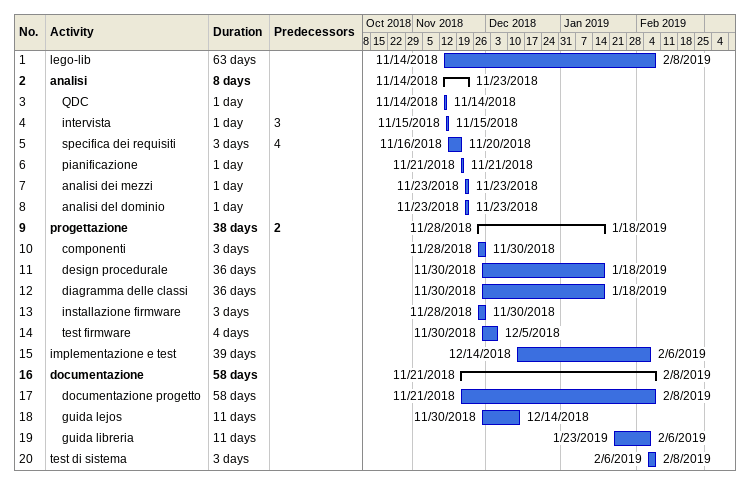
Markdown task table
| ID | Level | Task | Duration | Start | Finish | Predecessors |
|---|---|---|---|---|---|---|
| 1 | 1 | lego-lib | 63d | 2018-11-14 | 2019-02-08 |  |
| 2 | 1 | **analisi** | 8d | 2018-11-14 | 2018-11-23 |  |
| 3 | 2 | QDC | 1d | 2018-11-14 | 2018-11-14 |  |
| 4 | 2 | intervista | 1d | 2018-11-15 | 2018-11-15 | 3 |
| 5 | 2 | specifica dei requisiti | 3d | 2018-11-16 | 2018-11-20 | 4 |
| 6 | 2 | pianificazione | 1d | 2018-11-21 | 2018-11-21 |  |
| 7 | 2 | analisi dei mezzi | 1d | 2018-11-23 | 2018-11-23 |  |
| 8 | 2 | analisi del dominio | 1d | 2018-11-23 | 2018-11-23 |  |
| 9 | 1 | **progettazione** | 38d | 2018-11-28 | 2019-01-18 | 2 |
| 10 | 2 | componenti | 3d | 2018-11-28 | 2018-11-30 |  |
| 11 | 2 | design procedurale | 36d | 2018-11-30 | 2019-01-18 |  |
| 12 | 2 | diagramma delle classi | 36d | 2018-11-30 | 2019-01-18 |  |
| 13 | 2 | installazione firmware | 3d | 2018-11-28 | 2018-11-30 |  |
| 14 | 2 | test firmware | 4d | 2018-11-30 | 2018-12-05 |  |
| 15 | 1 | implementazione e test | 39d | 2018-12-14 | 2019-02-06 |  |
| 16 | 1 | **documentazione** | 58d | 2018-11-21 | 2019-02-08 |  |
| 17 | 2 | documentazione progetto | 58d | 2018-11-21 | 2019-02-08 |  |
| 18 | 2 | guida lejos | 11d | 2018-11-30 | 2018-12-14 |  |
| 19 | 2 | guida libreria | 11d | 2019-01-23 | 2019-02-06 |  |
| 20 | 1 | test di sistema | 3d | 2019-02-06 | 2019-02-08 |  |
